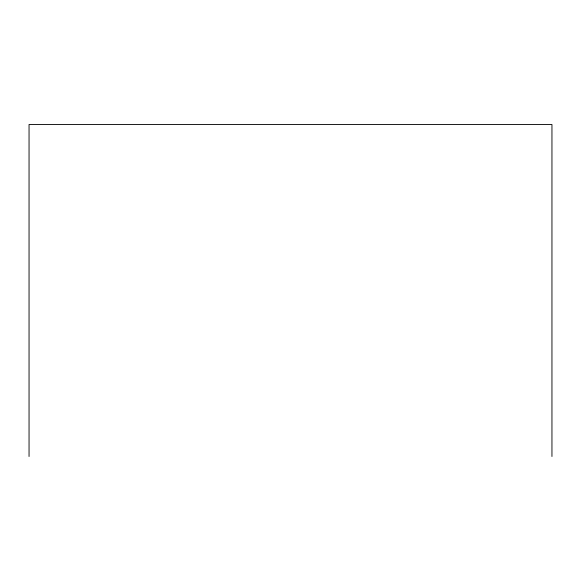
<?xml version="1.0" encoding="UTF-8"?>
<svg xmlns="http://www.w3.org/2000/svg" width="581" height="581" viewBox="0 0 581 581"><rect width="100%" height="100%" fill="white"/><g stroke="black" fill="none" stroke-linecap="round" stroke-linejoin="round"><path stroke-width="0.87" d="M551.95 456.499L551.95 124.501L29.05 124.501L29.05 456.499"/></g></svg>
